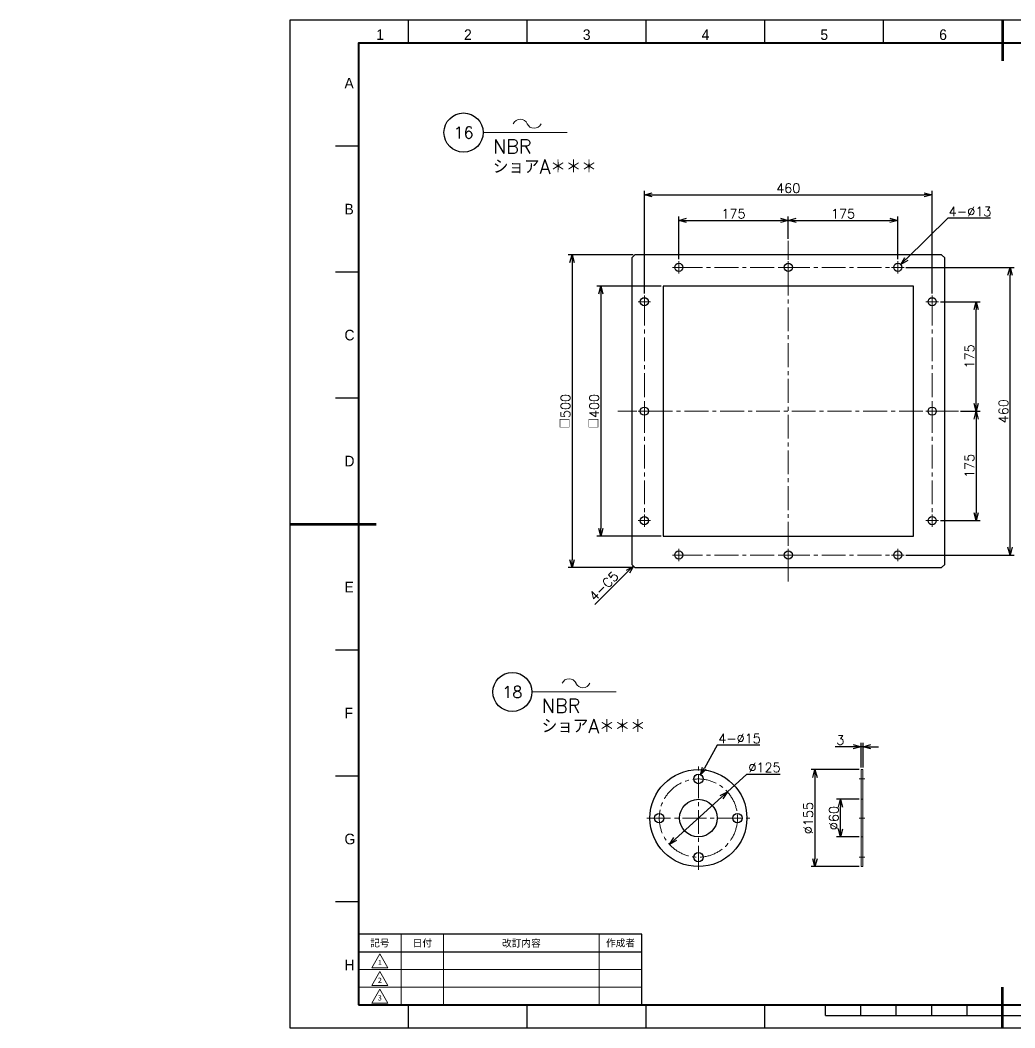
# Model space of a CAD drawing. Header units: millimetres. Extents: x 0 to 6920, y -24 to 2991.
# Drawn here: x 4210 to 5800, y 0 to 1611 of the extents above; entities that cross this region are included whole.
import ezdxf
from ezdxf import colors
from ezdxf.entities.mleader import LeaderData, LeaderLine
from ezdxf.enums import TextEntityAlignment as Align
from ezdxf.math import Vec2, Vec3

# ---------------------------------------------------------------- set-up
doc = ezdxf.new("R2010")
doc.units = ezdxf.units.MM
doc.header["$LTSCALE"] = 2
doc.header["$PDMODE"] = 99
doc.header["$PDSIZE"] = 1
doc.linetypes.add('CENTER2', pattern=[28.575, 19.05, -3.175, 3.175, -3.175])
doc.linetypes.add('HIDDEN', pattern=[9.525, 6.35, -3.175])
for name, color, linetype, lineweight in [('04_HIDDEN', 2, 'HIDDEN', 13), ('05_CENTER', 4, 'CENTER2', 13), ('08_DIM', 3, 'Continuous', 13), ('99_図枠', 7, 'Continuous', 40)]:
    doc.layers.add(name, color=color, linetype=linetype, lineweight=lineweight)
doc.styles.add('KSS_TXT', font='txt.shx', dxfattribs={"bigfont": 'extfont2.shx'})
doc.styles.add('MS_G', font='MS Gothic.ttf')
doc.styles.get("Standard").update_dxf_attribs({"font": 'txt.shx', "bigfont": 'extfont2.shx'})
doc.styles.add('表題用', font='MS PGothic.ttf')
doc.dimstyles.new('KSS_DIM', dxfattribs={"dimscale": 5, "dimtxt": 3, "dimasz": 2.5, "dimexe": 1.25, "dimexo": 0.625, "dimtad": 1, "dimdsep": 46, "dimtxsty": 'KSS_TXT', "dimblk": 'OPEN30', "dimcen": 0, "dimazin": 2, "dimtfac": 0.75, "dimtmove": 0, "dimatfit": 3, "dimldrblk": 'OPEN30', "dimfxl": 1.25, "dimtolj": 1, "dimarcsym": 0})
doc.dimstyles.new('KSS_DIM$3', dxfattribs={"dimscale": 5, "dimtxt": 3, "dimasz": 2.5, "dimexe": 1.25, "dimexo": 0.625, "dimtad": 1, "dimtih": 1, "dimtoh": 1, "dimdsep": 46, "dimtxsty": 'KSS_TXT', "dimblk": 'OPEN30', "dimcen": 0, "dimazin": 2, "dimtfac": 0.75, "dimtofl": 0, "dimtmove": 0, "dimatfit": 3, "dimldrblk": 'OPEN30', "dimfxl": 1.25, "dimtolj": 1, "dimarcsym": 0})

# ---------------------------------------------------------------- blocks, each defined once
blk = doc.blocks.new('AM_BALLOON1')
at = {"transparency": 16777216}
blk.add_circle((0, 0), 5, dxfattribs=at)
blk.add_attdef('B_NUMBER', text='', height=3, dxfattribs=at).set_placement((0, 0), align=Align.MIDDLE_CENTER)
blk = doc.blocks.new('_OPEN')
at = {"color": 0, "linetype": 'ByBlock'}
for p, q in [((-1, 0.17), (0, 0)), ((0, 0), (-1, -0.17)), ((0, 0), (-1, 0))]:
    blk.add_line(p, q, dxfattribs=at)
blk = doc.blocks.new('p1ba05')
for centre, start, end in [((-2.95, 0.29), 24.2276, 155.5758), ((0, 1.62), 204.2276, 335.5758)]:
    blk.add_arc(centre, 1.62, start, end)
blk = doc.blocks.new('_Open30')
at = {"color": 0, "linetype": 'ByBlock', "lineweight": -2}
for p, q in [((-1, 0.27), (0, 0)), ((0, 0), (-1, -0.27)), ((0, 0), (-1, 0))]:
    blk.add_line(p, q, dxfattribs=at)
blk = doc.blocks.new('*D185')
at = {"layer": '08_DIM', "color": 0, "lineweight": -2, "transparency": 16777216}
for p, q in [((5681.1, 1160.9), (5744.5, 1160.9)), ((5738.2, 998.4), (5738.2, 1148.4)), ((5713.4, 985.9), (5744.5, 985.9))]:
    blk.add_line(p, q, dxfattribs=at)
at = {"layer": 'Defpoints', "color": 0, "transparency": 16777216}
for p in [(5677.9, 1160.9), (5738.2, 1160.9), (5710.3, 985.9)]:
    blk.add_point(p, dxfattribs=at)
at = {"layer": '08_DIM', "color": 0, "lineweight": -2, "transparency": 16777216, "xscale": 12.5, "yscale": 12.5, "zscale": 12.5}
for p, rotation in [((5738.2, 1160.9), 90), ((5738.2, 985.9), 270)]:
    blk.add_blockref('_Open30', p, dxfattribs=dict(at, rotation=rotation))
at = {"layer": '08_DIM', "color": 0, "transparency": 16777216, "insert": (5727.6, 1073.4), "char_height": 15, "attachment_point": 5, "rotation": 90, "style": 'KSS_TXT'}
blk.add_mtext('\\A1;175', dxfattribs=at)
blk = doc.blocks.new('*D186')
at = {"layer": '08_DIM', "color": 0, "lineweight": -2, "transparency": 16777216}
for p, q in [((5713.4, 985.9), (5744.5, 985.9)), ((5738.2, 973.4), (5738.2, 823.4)), ((5681.1, 810.9), (5744.5, 810.9))]:
    blk.add_line(p, q, dxfattribs=at)
at = {"layer": 'Defpoints', "color": 0, "transparency": 16777216}
for p in [(5710.3, 985.9), (5677.9, 810.9), (5738.2, 810.9)]:
    blk.add_point(p, dxfattribs=at)
at = {"layer": '08_DIM', "color": 0, "lineweight": -2, "transparency": 16777216, "xscale": 12.5, "yscale": 12.5, "zscale": 12.5}
for p, rotation in [((5738.2, 985.9), 90), ((5738.2, 810.9), 270)]:
    blk.add_blockref('_Open30', p, dxfattribs=dict(at, rotation=rotation))
at = {"layer": '08_DIM', "color": 0, "transparency": 16777216, "insert": (5727.6, 898.4), "char_height": 15, "attachment_point": 5, "rotation": 90, "style": 'KSS_TXT'}
blk.add_mtext('\\A1;175', dxfattribs=at)
blk = doc.blocks.new('*D187')
at = {"layer": '08_DIM', "color": 0, "lineweight": -2, "transparency": 16777216}
for p, q in [((5626.1, 1215.9), (5798.8, 1215.9)), ((5792.5, 768.4), (5792.5, 1203.4)), ((5626.1, 755.9), (5798.8, 755.9))]:
    blk.add_line(p, q, dxfattribs=at)
at = {"layer": 'Defpoints', "color": 0, "transparency": 16777216}
for p in [(5622.9, 1215.9), (5792.5, 1215.9), (5622.9, 755.9)]:
    blk.add_point(p, dxfattribs=at)
at = {"layer": '08_DIM', "color": 0, "lineweight": -2, "transparency": 16777216, "xscale": 12.5, "yscale": 12.5, "zscale": 12.5}
for p, rotation in [((5792.5, 1215.9), 90), ((5792.5, 755.9), 270)]:
    blk.add_blockref('_Open30', p, dxfattribs=dict(at, rotation=rotation))
at = {"layer": '08_DIM', "color": 0, "transparency": 16777216, "insert": (5781.9, 985.9), "char_height": 15, "attachment_point": 5, "rotation": 90, "style": 'KSS_TXT'}
blk.add_mtext('\\A1;460', dxfattribs=at)
blk = doc.blocks.new('*D188')
at = {"layer": '08_DIM', "color": 0, "lineweight": -2, "transparency": 16777216}
for p, q in [((5234.8, 1185.9), (5132.2, 1185.9)), ((5138.4, 1173.4), (5138.4, 798.4)), ((5234.8, 785.9), (5132.2, 785.9))]:
    blk.add_line(p, q, dxfattribs=at)
at = {"layer": 'Defpoints', "color": 0, "transparency": 16777216}
for p in [(5237.9, 1185.9), (5138.4, 785.9), (5237.9, 785.9)]:
    blk.add_point(p, dxfattribs=at)
at = {"layer": '08_DIM', "color": 0, "lineweight": -2, "transparency": 16777216, "xscale": 12.5, "yscale": 12.5, "zscale": 12.5}
for p, rotation in [((5138.4, 1185.9), 90), ((5138.4, 785.9), 270)]:
    blk.add_blockref('_Open30', p, dxfattribs=dict(at, rotation=rotation))
at = {"layer": '08_DIM', "color": 0, "transparency": 16777216, "insert": (5127.8, 985.9), "char_height": 15, "attachment_point": 5, "rotation": 90, "style": 'KSS_TXT'}
blk.add_mtext('\\A1;□400', dxfattribs=at)
blk = doc.blocks.new('*D189')
at = {"layer": '08_DIM', "color": 0, "lineweight": -2, "transparency": 16777216}
for p, q in [((5189.8, 1235.9), (5086.2, 1235.9)), ((5092.4, 1223.4), (5092.4, 748.4)), ((5189.8, 735.9), (5086.2, 735.9))]:
    blk.add_line(p, q, dxfattribs=at)
at = {"layer": 'Defpoints', "color": 0, "transparency": 16777216}
for p in [(5192.9, 1235.9), (5092.4, 735.9), (5192.9, 735.9)]:
    blk.add_point(p, dxfattribs=at)
at = {"layer": '08_DIM', "color": 0, "lineweight": -2, "transparency": 16777216, "xscale": 12.5, "yscale": 12.5, "zscale": 12.5}
for p, rotation in [((5092.4, 1235.9), 90), ((5092.4, 735.9), 270)]:
    blk.add_blockref('_Open30', p, dxfattribs=dict(at, rotation=rotation))
at = {"layer": '08_DIM', "color": 0, "transparency": 16777216, "insert": (5081.8, 985.9), "char_height": 15, "attachment_point": 5, "rotation": 90, "style": 'KSS_TXT'}
blk.add_mtext('\\A1;□500', dxfattribs=at)
blk = doc.blocks.new('*D190')
at = {"layer": '08_DIM', "color": 0, "lineweight": -2, "transparency": 16777216}
for p, q in [((5262.9, 1229), (5262.9, 1297.3)), ((5275.4, 1291), (5425.4, 1291)), ((5437.9, 1261.4), (5437.9, 1297.3))]:
    blk.add_line(p, q, dxfattribs=at)
at = {"layer": 'Defpoints', "color": 0, "transparency": 16777216}
for p in [(5437.9, 1291), (5437.9, 1258.2), (5262.9, 1225.9)]:
    blk.add_point(p, dxfattribs=at)
at = {"layer": '08_DIM', "color": 0, "lineweight": -2, "transparency": 16777216, "xscale": 12.5, "yscale": 12.5, "zscale": 12.5, "rotation": 180}
blk.add_blockref('_Open30', (5262.9, 1291), dxfattribs=at)
at = {"layer": '08_DIM', "color": 0, "lineweight": -2, "transparency": 16777216, "xscale": 12.5, "yscale": 12.5, "zscale": 12.5}
blk.add_blockref('_Open30', (5437.9, 1291), dxfattribs=at)
at = {"layer": '08_DIM', "color": 0, "transparency": 16777216, "insert": (5350.4, 1301.6), "char_height": 15, "attachment_point": 5, "style": 'KSS_TXT'}
blk.add_mtext('\\A1;175', dxfattribs=at)
blk = doc.blocks.new('*D191')
at = {"layer": '08_DIM', "color": 0, "lineweight": -2, "transparency": 16777216}
for p, q in [((5437.9, 1261.4), (5437.9, 1297.3)), ((5450.4, 1291), (5600.4, 1291)), ((5612.9, 1229), (5612.9, 1297.3))]:
    blk.add_line(p, q, dxfattribs=at)
at = {"layer": 'Defpoints', "color": 0, "transparency": 16777216}
for p in [(5612.9, 1291), (5437.9, 1258.2), (5612.9, 1225.9)]:
    blk.add_point(p, dxfattribs=at)
at = {"layer": '08_DIM', "color": 0, "lineweight": -2, "transparency": 16777216, "xscale": 12.5, "yscale": 12.5, "zscale": 12.5, "rotation": 180}
blk.add_blockref('_Open30', (5437.9, 1291), dxfattribs=at)
at = {"layer": '08_DIM', "color": 0, "lineweight": -2, "transparency": 16777216, "xscale": 12.5, "yscale": 12.5, "zscale": 12.5}
blk.add_blockref('_Open30', (5612.9, 1291), dxfattribs=at)
at = {"layer": '08_DIM', "color": 0, "transparency": 16777216, "insert": (5525.4, 1301.6), "char_height": 15, "attachment_point": 5, "style": 'KSS_TXT'}
blk.add_mtext('\\A1;175', dxfattribs=at)
blk = doc.blocks.new('*D192')
at = {"layer": '08_DIM', "color": 0, "lineweight": -2, "transparency": 16777216}
for p, q in [((5207.9, 1174), (5207.9, 1338)), ((5667.9, 1174), (5667.9, 1338)), ((5220.4, 1331.8), (5655.4, 1331.8))]:
    blk.add_line(p, q, dxfattribs=at)
at = {"layer": 'Defpoints', "color": 0, "transparency": 16777216}
for p in [(5667.9, 1331.8), (5207.9, 1170.9), (5667.9, 1170.9)]:
    blk.add_point(p, dxfattribs=at)
at = {"layer": '08_DIM', "color": 0, "lineweight": -2, "transparency": 16777216, "xscale": 12.5, "yscale": 12.5, "zscale": 12.5, "rotation": 180}
blk.add_blockref('_Open30', (5207.9, 1331.8), dxfattribs=at)
at = {"layer": '08_DIM', "color": 0, "lineweight": -2, "transparency": 16777216, "xscale": 12.5, "yscale": 12.5, "zscale": 12.5}
blk.add_blockref('_Open30', (5667.9, 1331.8), dxfattribs=at)
at = {"layer": '08_DIM', "color": 0, "transparency": 16777216, "insert": (5437.9, 1342.4), "char_height": 15, "attachment_point": 5, "style": 'KSS_TXT'}
blk.add_mtext('\\A1;460', dxfattribs=at)
blk = doc.blocks.new('*D193')
at = {"layer": '08_DIM', "color": 0, "lineweight": -2, "transparency": 16777216}
blk.add_line((5181.6, 729.6), (5129, 677), dxfattribs=at)
at = {"layer": 'Defpoints', "color": 0, "transparency": 16777216}
for p in [(5190.4, 738.4), (5111, 658.9), (5111, 658.9)]:
    blk.add_point(p, dxfattribs=at)
at = {"layer": '08_DIM', "color": 0, "lineweight": -2, "transparency": 16777216, "xscale": 12.5, "yscale": 12.5, "zscale": 12.5, "rotation": 45}
blk.add_blockref('_Open30', (5190.4, 738.4), dxfattribs=at)
at = {"layer": '08_DIM', "color": 0, "transparency": 16777216, "insert": (5143.2, 706.2), "char_height": 15, "attachment_point": 5, "rotation": 45, "style": 'KSS_TXT'}
blk.add_mtext('\\A1;4-C5', dxfattribs=at)
blk = doc.blocks.new('*D184')
at = {"layer": '08_DIM', "color": 0, "lineweight": -2, "transparency": 16777216}
for p, q in [((5692.9, 1294.5), (5626.5, 1229.2)), ((5761, 1294.5), (5692.9, 1294.5))]:
    blk.add_line(p, q, dxfattribs=at)
at = {"layer": 'Defpoints', "color": 0, "transparency": 16777216}
for p in [(5608.3, 1211.4), (5617.6, 1220.5)]:
    blk.add_point(p, dxfattribs=at)
at = {"layer": '08_DIM', "color": 0, "lineweight": -2, "transparency": 16777216, "xscale": 12.5, "yscale": 12.5, "zscale": 12.5, "rotation": 224.5020522304154}
blk.add_blockref('_Open30', (5617.6, 1220.5), dxfattribs=at)
at = {"layer": '08_DIM', "color": 0, "transparency": 16777216, "insert": (5728.5, 1305.1), "char_height": 15, "attachment_point": 5, "style": 'KSS_TXT'}
blk.add_mtext('\\A1;4-%%C13', dxfattribs=at)
blk = doc.blocks.new('*D195')
at = {"layer": '08_DIM', "color": 0, "lineweight": -2, "transparency": 16777216}
for p, q in [((5551.2, 365.4), (5515.2, 365.4)), ((5521.5, 317.9), (5521.5, 352.9)), ((5551.2, 305.4), (5515.2, 305.4))]:
    blk.add_line(p, q, dxfattribs=at)
at = {"layer": 'Defpoints', "color": 0, "transparency": 16777216}
for p in [(5521.5, 365.4), (5554.4, 365.4), (5554.4, 305.4)]:
    blk.add_point(p, dxfattribs=at)
at = {"layer": '08_DIM', "color": 0, "lineweight": -2, "transparency": 16777216, "xscale": 12.5, "yscale": 12.5, "zscale": 12.5}
for p, rotation in [((5521.5, 365.4), 90), ((5521.5, 305.4), 270)]:
    blk.add_blockref('_Open30', p, dxfattribs=dict(at, rotation=rotation))
at = {"layer": '08_DIM', "color": 0, "transparency": 16777216, "insert": (5510.8, 335.4), "char_height": 15, "attachment_point": 5, "rotation": 90, "style": 'KSS_TXT'}
blk.add_mtext('\\A1;%%C60', dxfattribs=at)
blk = doc.blocks.new('*D196')
at = {"layer": '08_DIM', "color": 0, "lineweight": -2, "transparency": 16777216}
for p, q in [((5551.2, 412.9), (5474.3, 412.9)), ((5480.5, 400.4), (5480.5, 270.4)), ((5551.2, 257.9), (5474.3, 257.9))]:
    blk.add_line(p, q, dxfattribs=at)
at = {"layer": 'Defpoints', "color": 0, "transparency": 16777216}
for p in [(5554.4, 412.9), (5480.5, 257.9), (5554.4, 257.9)]:
    blk.add_point(p, dxfattribs=at)
at = {"layer": '08_DIM', "color": 0, "lineweight": -2, "transparency": 16777216, "xscale": 12.5, "yscale": 12.5, "zscale": 12.5}
for p, rotation in [((5480.5, 412.9), 90), ((5480.5, 257.9), 270)]:
    blk.add_blockref('_Open30', p, dxfattribs=dict(at, rotation=rotation))
at = {"layer": '08_DIM', "color": 0, "transparency": 16777216, "insert": (5469.9, 335.4), "char_height": 15, "attachment_point": 5, "rotation": 90, "style": 'KSS_TXT'}
blk.add_mtext('\\A1;%%C155', dxfattribs=at)
blk = doc.blocks.new('*D197')
at = {"layer": '08_DIM', "color": 0, "lineweight": -2, "transparency": 16777216}
for p, q in [((5554.4, 416), (5554.4, 455.7)), ((5557.4, 416), (5557.4, 455.7)), ((5541.9, 449.4), (5513.1, 449.4)), ((5557.4, 449.4), (5554.4, 449.4)), ((5569.9, 449.4), (5582.4, 449.4))]:
    blk.add_line(p, q, dxfattribs=at)
at = {"layer": 'Defpoints', "color": 0, "transparency": 16777216}
for p in [(5554.4, 449.4), (5554.4, 412.9), (5557.4, 412.9)]:
    blk.add_point(p, dxfattribs=at)
at = {"layer": '08_DIM', "color": 0, "lineweight": -2, "transparency": 16777216, "xscale": 12.5, "yscale": 12.5, "zscale": 12.5}
blk.add_blockref('_Open30', (5554.4, 449.4), dxfattribs=at)
at = {"layer": '08_DIM', "color": 0, "lineweight": -2, "transparency": 16777216, "xscale": 12.5, "yscale": 12.5, "zscale": 12.5, "rotation": 180}
blk.add_blockref('_Open30', (5557.4, 449.4), dxfattribs=at)
at = {"layer": '08_DIM', "color": 0, "transparency": 16777216, "insert": (5521.2, 460.1), "char_height": 15, "attachment_point": 5, "style": 'KSS_TXT'}
blk.add_mtext('\\A1;3', dxfattribs=at)
blk = doc.blocks.new('*D198')
at = {"layer": '08_DIM', "color": 0, "lineweight": -2, "transparency": 16777216}
for p, q in [((5324.3, 452.1), (5304, 415.4)), ((5392.4, 452.1), (5324.3, 452.1))]:
    blk.add_line(p, q, dxfattribs=at)
at = {"layer": 'Defpoints', "color": 0, "transparency": 16777216}
for p in [(5297.9, 404.4), (5290.6, 391.3)]:
    blk.add_point(p, dxfattribs=at)
at = {"layer": '08_DIM', "color": 0, "lineweight": -2, "transparency": 16777216, "xscale": 12.5, "yscale": 12.5, "zscale": 12.5, "rotation": 240.9946237430809}
blk.add_blockref('_Open30', (5297.9, 404.4), dxfattribs=at)
at = {"layer": '08_DIM', "color": 0, "transparency": 16777216, "insert": (5359.9, 462.7), "char_height": 15, "attachment_point": 5, "style": 'KSS_TXT'}
blk.add_mtext('\\A1;4-%%C15', dxfattribs=at)
blk = doc.blocks.new('*D199')
at = {"layer": '08_DIM', "color": 0, "lineweight": -2, "transparency": 16777216}
for p, q in [((5340.6, 377.3), (5371.8, 405.6)), ((5371.8, 405.6), (5424.9, 405.6)), ((5257.2, 301.8), (5331.3, 368.9))]:
    blk.add_line(p, q, dxfattribs=at)
at = {"layer": 'Defpoints', "color": 0, "transparency": 16777216}
for p in [(5340.6, 377.3), (5247.9, 293.4)]:
    blk.add_point(p, dxfattribs=at)
at = {"layer": '08_DIM', "color": 0, "lineweight": -2, "transparency": 16777216, "xscale": 12.5, "yscale": 12.5, "zscale": 12.5}
for p, rotation in [((5340.6, 377.3), 42.15355655547719), ((5247.9, 293.4), 222.1535565554772)]:
    blk.add_blockref('_Open30', p, dxfattribs=dict(at, rotation=rotation))
at = {"layer": '08_DIM', "color": 0, "transparency": 16777216, "insert": (5399.9, 416.2), "char_height": 15, "attachment_point": 5, "style": 'KSS_TXT'}
blk.add_mtext('\\A1;%%C125', dxfattribs=at)

msp = doc.modelspace()

# ---------------------------------------------------------------- linework, layer by layer
at = {"color": 3}
for points in [[(5192.943, 735.907), (5682.943, 735.907), (5687.943, 740.907), (5687.943, 1230.907), (5682.943, 1235.907), (5192.943, 1235.907), (5187.943, 1230.907), (5187.943, 740.907)], [(5237.943, 785.907), (5637.943, 785.907), (5637.943, 1185.907), (5237.943, 1185.907)]]:
    msp.add_lwpolyline(points, close=True, dxfattribs=at)
for centre, radius in [((5262.943, 1215.907), 6.5), ((5437.943, 1215.907), 6.5), ((5612.943, 1215.907), 6.5), ((5207.943, 1160.907), 6.5), ((5667.943, 1160.907), 6.5), ((5207.943, 985.907), 6.5), ((5667.943, 985.907), 6.5), ((5207.943, 810.907), 6.5), ((5667.943, 810.907), 6.5), ((5262.943, 755.907), 6.5), ((5437.943, 755.907), 6.5), ((5612.943, 755.907), 6.5), ((5294.257, 335.388), 77.5), ((5294.257, 397.888), 7.5), ((5294.257, 335.388), 30), ((5231.757, 335.388), 7.5), ((5356.757, 335.388), 7.5), ((5294.257, 272.888), 7.5)]:
    msp.add_circle(centre, radius, dxfattribs=at)
at = {"layer": '04_HIDDEN', "color": 3}
for p, q in [((5554.36, 365.388), (5557.36, 365.388)), ((5554.36, 305.388), (5557.36, 305.388))]:
    msp.add_line(p, q, dxfattribs=at)
at = {"layer": '05_CENTER'}
for p, q in [((5437.943, 713.577), (5437.943, 1258.237)), ((5262.943, 1205.907), (5262.943, 1225.907)), ((5437.943, 1205.907), (5437.943, 1225.907)), ((5612.943, 1205.907), (5612.943, 1225.907)), ((5252.943, 1215.907), (5272.943, 1215.907)), ((5262.943, 1215.907), (5612.943, 1215.907)), ((5427.943, 1215.907), (5447.943, 1215.907)), ((5602.943, 1215.907), (5622.943, 1215.907)), ((5217.943, 1160.907), (5197.943, 1160.907)), ((5207.943, 1170.907), (5207.943, 1150.907)), ((5207.943, 1160.907), (5207.943, 810.907)), ((5657.943, 1160.907), (5677.943, 1160.907)), ((5667.943, 1170.907), (5667.943, 1150.907)), ((5667.943, 1160.907), (5667.943, 810.907)), ((5710.273, 985.907), (5165.613, 985.907)), ((5217.943, 985.907), (5197.943, 985.907)), ((5207.943, 995.907), (5207.943, 975.907)), ((5657.943, 985.907), (5677.943, 985.907)), ((5667.943, 995.907), (5667.943, 975.907)), ((5217.943, 810.907), (5197.943, 810.907)), ((5207.943, 820.907), (5207.943, 800.907)), ((5657.943, 810.907), (5677.943, 810.907)), ((5667.943, 820.907), (5667.943, 800.907)), ((5262.943, 765.907), (5262.943, 745.907)), ((5437.943, 765.907), (5437.943, 745.907)), ((5612.943, 765.907), (5612.943, 745.907)), ((5252.943, 755.907), (5272.943, 755.907)), ((5262.943, 755.907), (5612.943, 755.907)), ((5427.943, 755.907), (5447.943, 755.907)), ((5602.943, 755.907), (5622.943, 755.907)), ((5294.257, 252.888), (5294.257, 417.888)), ((5560.406, 397.888), (5551.272, 397.888)), ((5211.757, 335.388), (5376.757, 335.388)), ((5560.406, 335.388), (5551.272, 335.388)), ((5560.406, 272.888), (5551.272, 272.888))]:
    msp.add_line(p, q, dxfattribs=at)
msp.add_circle((5294.257, 335.388), 62.5, dxfattribs=at)
at = {"layer": '08_DIM'}
for p, q in [((4950.179, 1431.407), (5084.603, 1431.407)), ((5028.21, 536.96), (5162.633, 536.96))]:
    msp.add_line(p, q, dxfattribs=at)
msp.add_lwpolyline([(5554.36, 412.888), (5557.36, 412.888), (5557.36, 257.888), (5554.36, 257.888)], close=True, dxfattribs=at)
at = {"layer": '99_図枠', "lineweight": 25}
for p, q in [((4830.886, 1574.349), (4830.886, 1611.12)), ((5020.768, 1574.349), (5020.768, 1611.12)), ((5210.65, 1574.349), (5210.65, 1611.12)), ((5400.532, 1574.349), (5400.532, 1611.12)), ((5590.414, 1574.349), (5590.414, 1611.12)), ((4751.205, 1409.709), (4714.434, 1409.709)), ((4751.205, 1208.299), (4714.434, 1208.299)), ((4751.205, 1006.888), (4714.434, 1006.888)), ((4751.205, 604.067), (4714.434, 604.067)), ((4751.205, 402.657), (4714.434, 402.657)), ((4751.205, 201.246), (4714.434, 201.246)), ((4751.205, 121.464), (5203.777, 121.464)), ((4830.886, 0), (4830.886, 36.607)), ((5020.768, 0), (5020.768, 36.607)), ((5210.65, 0), (5210.65, 36.607)), ((5400.532, 0), (5400.532, 36.607)), ((5497.439, 19.636), (5497.439, 36.607)), ((5554.011, 19.636), (5554.011, 36.607)), ((5610.582, 19.636), (5610.582, 36.607)), ((5667.153, 19.636), (5667.153, 36.607)), ((5723.725, 19.636), (5723.725, 36.607)), ((5497.439, 19.636), (6063.153, 19.636))]:
    msp.add_line(p, q, dxfattribs=at)
at = {"layer": '99_図枠', "lineweight": 53}
for p, q in [((5780.296, 1611.12), (5780.296, 1546.063)), ((4641.004, 805.478), (4779.491, 805.478)), ((5780.296, 0), (5780.296, 64.893))]:
    msp.add_line(p, q, dxfattribs=at)
at = {"layer": '99_図枠', "lineweight": 13}
for p, q in [((4819.091, 36.607), (4819.091, 149.75)), ((4886.977, 36.607), (4886.977, 149.75)), ((5135.891, 36.607), (5135.891, 149.75)), ((4751.205, 93.178), (5203.777, 93.178)), ((4751.205, 64.893), (5203.777, 64.893))]:
    msp.add_line(p, q, dxfattribs=at)
at = {"layer": '99_図枠'}
msp.add_lwpolyline([(4751.205, 36.607), (6882.817, 36.607), (6882.817, 1574.349), (4751.205, 1574.349)], close=True, dxfattribs=at)
at = {"layer": '99_図枠', "lineweight": 25}
msp.add_lwpolyline([(4751.205, 36.607), (5203.777, 36.607), (5203.777, 149.75), (4751.205, 149.75)], close=True, dxfattribs=at)
at = {"layer": '99_図枠', "lineweight": 13}
for points in [[(4772.42, 96.183), (4785.148, 118.229), (4797.877, 96.183), (4772.42, 96.183)], [(4772.42, 67.897), (4785.148, 89.944), (4797.877, 67.897), (4772.42, 67.897)], [(4772.42, 39.611), (4785.148, 61.658), (4797.877, 39.611), (4772.42, 39.611)]]:
    msp.add_lwpolyline(points, dxfattribs=at)
at = {"layer": 'Defpoints'}
msp.add_lwpolyline([(4641.004, 0), (6919.588, 0), (6919.588, 1611.12), (4641.004, 1611.12)], close=True, dxfattribs=at)

# ---------------------------------------------------------------- block references
at = {"layer": '08_DIM', "xscale": 7.5, "yscale": 7.5, "zscale": 7.5}
for p in [(5031.671, 1438.245), (5109.702, 543.798)]:
    msp.add_blockref('p1ba05', p, dxfattribs=at)

# ---------------------------------------------------------------- texts
at = {"layer": '08_DIM', "style": 'KSS_TXT'}
for s, p in [('NBR', (4965.941, 1398.039)), ('ショアA＊＊＊', (4965.941, 1365.574)), ('NBR', (5043.971, 503.592)), ('ショアA＊＊＊', (5043.971, 471.127))]:
    msp.add_text(s, height=22.5, dxfattribs=at).set_placement(p)
at = {"layer": '99_図枠', "lineweight": 13, "style": '表題用'}
for s, p in [('1', (4785.5, 1574.349)), ('2', (4925.827, 1574.349)), ('3', (5115.709, 1574.349)), ('4', (5305.591, 1574.349)), ('5', (5495.473, 1574.349)), ('6', (5685.355, 1574.349))]:
    msp.add_text(s, height=16.971, dxfattribs=at).set_placement(p, align=Align.BOTTOM_CENTER)
for s, p in [('A', (4728.577, 1510.415)), ('B', (4728.577, 1309.004)), ('C', (4728.577, 1107.594)), ('D', (4728.577, 906.183)), ('E', (4728.577, 704.773)), ('F', (4728.577, 503.362)), ('G', (4728.577, 301.951)), ('H', (4728.577, 100.541))]:
    msp.add_text(s, height=16.971, dxfattribs=at).set_placement(p, align=Align.MIDDLE_LEFT)
at = {"layer": '99_図枠', "style": '表題用'}
for s, p in [('記号', (4785.148, 135.607)), ('日付', (4853.034, 135.607)), ('作成者', (5169.834, 135.607))]:
    msp.add_text(s, height=11.3143, dxfattribs=at).set_placement(p, align=Align.MIDDLE_CENTER)
msp.add_text('改訂内容', height=11.3143, dxfattribs=at).set_placement((5011.434, 135.607), align=Align.MIDDLE)
at = {"layer": '99_図枠', "lineweight": 13, "style": 'MS_G'}
for s, p in [('1', (4785.148, 104.493)), ('2', (4785.148, 76.207)), ('3', (4785.148, 47.921))]:
    msp.add_text(s, height=8.486, dxfattribs=at).set_placement(p, align=Align.MIDDLE)

# ---------------------------------------------------------------- dimensions: what is measured, and where the dimension line sits
at = {"layer": '08_DIM'}
for base, p1, p2, picture, middle in [((5667.943, 1331.765), (5207.943, 1170.907), (5667.943, 1170.907), '*D192', (5437.943, 1342.39)), ((5437.943, 1291.008), (5262.943, 1225.907), (5437.943, 1258.237), '*D190', (5350.443, 1301.633)), ((5612.943, 1291.008), (5437.943, 1258.237), (5612.943, 1225.907), '*D191', (5525.443, 1301.633)), ((5554.36, 449.447), (5557.36, 412.888), (5554.36, 412.888), '*D197', (5521.235, 460.072))]:
    dim = msp.add_linear_dim(base=base, p1=p1, p2=p2, dimstyle='KSS_DIM', dxfattribs=at)
    dim.commit()
    dim.dimension.update_dxf_attribs({"geometry": picture, "text_midpoint": middle})
for p1, p2, picture, middle in [((5608.307, 1211.351), (5617.579, 1220.463), '*D184', (5728.504, 1294.465)), ((5290.62, 391.329), (5297.893, 404.448), '*D198', (5359.916, 452.059))]:
    dim = msp.add_diameter_dim_2p(p1=p1, p2=p2, text='4-<>', dimstyle='KSS_DIM$3', override={"dimpost": '%%C<>'}, dxfattribs=at)
    dim.commit()
    dim.dimension.update_dxf_attribs({"geometry": picture, "text_midpoint": middle, "dimtype": 163})
for base, p1, p2, text, picture, middle in [((5092.441, 735.907), (5192.943, 1235.907), (5192.943, 735.907), '□<>', '*D189', (5081.816, 985.907)), ((5138.448, 785.907), (5237.943, 1185.907), (5237.943, 785.907), '□<>', '*D188', (5127.823, 985.907)), ((5480.547, 257.888), (5554.36, 412.888), (5554.36, 257.888), '%%C<>', '*D196', (5469.922, 335.388)), ((5521.456, 365.388), (5554.36, 305.388), (5554.36, 365.388), '%%C<>', '*D195', (5510.831, 335.388))]:
    dim = msp.add_linear_dim(base=base, p1=p1, p2=p2, angle=90, text=text, dimstyle='KSS_DIM', dxfattribs=at)
    dim.commit()
    dim.dimension.update_dxf_attribs({"geometry": picture, "text_midpoint": middle})
for base, p1, p2, picture, middle in [((5792.514, 1215.907), (5622.943, 755.907), (5622.943, 1215.907), '*D187', (5781.889, 985.907)), ((5738.237, 1160.907), (5710.273, 985.907), (5677.943, 1160.907), '*D185', (5727.612, 1073.407)), ((5738.237, 810.907), (5710.273, 985.907), (5677.943, 810.907), '*D186', (5727.612, 898.407))]:
    dim = msp.add_linear_dim(base=base, p1=p1, p2=p2, angle=90, dimstyle='KSS_DIM', dxfattribs=at)
    dim.commit()
    dim.dimension.update_dxf_attribs({"geometry": picture, "text_midpoint": middle})
dim = msp.add_aligned_dim(p1=(5190.443, 738.407), p2=(5110.959, 658.923), distance=0, text='4-C5', dimstyle='KSS_DIM', override={"dimse1": 1, "dimse2": 1, "dimsd2": 1}, dxfattribs=at)
dim.commit()
dim.dimension.update_dxf_attribs({"geometry": '*D193', "text_midpoint": (5143.188, 706.178)})
dim = msp.add_diameter_dim_2p(p1=(5247.922, 293.443), p2=(5340.591, 377.333), dimstyle='KSS_DIM$3', override={"dimpost": '%%C<>', "dimtix": 1, "dimatfit": 2}, dxfattribs=at)
dim.commit()
dim.dimension.update_dxf_attribs({"geometry": '*D199', "text_midpoint": (5399.912, 405.574), "dimtype": 163})

# ---------------------------------------------------------------- leaders
ml = msp.add_multileader_block('Standard', dxfattribs=at)
ml.set_content('AM_BALLOON1', color=256, scale=6.25)
ml.set_attribute('B_NUMBER', '17', width=0)
ml.set_leader_properties(color=256, linetype='ByLayer', lineweight=-1)
ml.set_arrow_properties(name='OPEN')
ml.build(insert=Vec2(0, 0))
ml.multileader.update_dxf_attribs({"leader_type": 0, "has_dogleg": 0, "text_right_attachment_type": 6, "dogleg_length": 0, "arrow_head_size": 12.5, "scale": 2.5, "block_connection_type": 1})
ctx = ml.context
ctx.base_point, ctx.scale, ctx.char_height, ctx.arrow_head_size, ctx.landing_gap_size, ctx.plane_origin = Vec3(6048.132, 1453.3), 2.5, 25, 12.5, 12.5, Vec3(6048.132, 1453.3)
ctx.right_attachment, ctx.attachment_type = 6, 1
notes = []
notes.append((ctx, [(0, (0, 0, 0), (0, 0), (1, 0), 1, [])]))
ctx.block.insert = Vec3(6048.132, 1453.3)
ml = msp.add_multileader_block('Standard', dxfattribs=at)
ml.set_content('AM_BALLOON1', color=256, scale=6.25)
ml.set_attribute('B_NUMBER', '16', width=0)
ml.set_leader_properties(color=256, linetype='ByLayer', lineweight=-1)
ml.set_arrow_properties(name='OPEN')
ml.build(insert=Vec2(0, 0))
ml.multileader.update_dxf_attribs({"leader_type": 0, "has_dogleg": 0, "text_right_attachment_type": 6, "dogleg_length": 0, "arrow_head_size": 12.5, "scale": 2.5, "block_connection_type": 1})
ctx = ml.context
ctx.base_point, ctx.scale, ctx.char_height, ctx.arrow_head_size, ctx.landing_gap_size, ctx.plane_origin = Vec3(4918.892, 1431.432), 2.5, 25, 12.5, 12.5, Vec3(4918.892, 1431.432)
ctx.right_attachment, ctx.attachment_type = 6, 1
notes.append((ctx, [(0, (0, 0, 0), (0, 0), (1, 0), 1, [])]))
ctx.block.insert = Vec3(4918.892, 1431.432)
ml = msp.add_multileader_block('Standard', dxfattribs=at)
ml.set_content('AM_BALLOON1', color=256, scale=6.25)
ml.set_attribute('B_NUMBER', '19', width=0)
ml.set_leader_properties(color=256, linetype='ByLayer', lineweight=-1)
ml.set_arrow_properties(name='OPEN')
ml.build(insert=Vec2(0, 0))
ml.multileader.update_dxf_attribs({"leader_type": 0, "has_dogleg": 0, "text_right_attachment_type": 6, "dogleg_length": 0, "arrow_head_size": 12.5, "scale": 2.5, "block_connection_type": 1})
ctx = ml.context
ctx.base_point, ctx.scale, ctx.char_height, ctx.arrow_head_size, ctx.landing_gap_size, ctx.plane_origin = Vec3(6048.132, 918.44), 2.5, 25, 12.5, 12.5, Vec3(6048.132, 918.44)
ctx.right_attachment, ctx.attachment_type = 6, 1
notes.append((ctx, [(0, (0, 0, 0), (0, 0), (1, 0), 1, [])]))
ctx.block.insert = Vec3(6048.132, 918.44)
ml = msp.add_multileader_block('Standard', dxfattribs=at)
ml.set_content('AM_BALLOON1', color=256, scale=6.25)
ml.set_attribute('B_NUMBER', '18', width=0)
ml.set_leader_properties(color=256, linetype='ByLayer', lineweight=-1)
ml.set_arrow_properties(name='OPEN')
ml.build(insert=Vec2(0, 0))
ml.multileader.update_dxf_attribs({"leader_type": 0, "has_dogleg": 0, "text_right_attachment_type": 6, "dogleg_length": 0, "arrow_head_size": 12.5, "scale": 2.5, "block_connection_type": 1})
ctx = ml.context
ctx.base_point, ctx.scale, ctx.char_height, ctx.arrow_head_size, ctx.landing_gap_size, ctx.plane_origin = Vec3(4996.923, 536.985), 2.5, 25, 12.5, 12.5, Vec3(4996.923, 536.985)
ctx.right_attachment, ctx.attachment_type = 6, 1
notes.append((ctx, [(0, (0, 0, 0), (0, 0), (1, 0), 1, [])]))
ctx.block.insert = Vec3(4996.923, 536.985)
for ctx, leaders in notes:
    for number, flags, end, landing, length, lines in leaders:
        leader = LeaderData()
        leader.index, (leader.has_last_leader_line, leader.has_dogleg_vector, leader.attachment_direction) = number, flags
        leader.last_leader_point, leader.dogleg_vector, leader.dogleg_length = Vec3(end), Vec3(landing), length
        for number, points, colour, breaks in lines:
            line = LeaderLine()
            line.index, line.vertices, line.color, line.breaks = number, Vec3.list(points), colors.encode_raw_color(colour), breaks
            leader.lines.append(line)
        ctx.leaders.append(leader)

doc.saveas('drawing.dxf')
